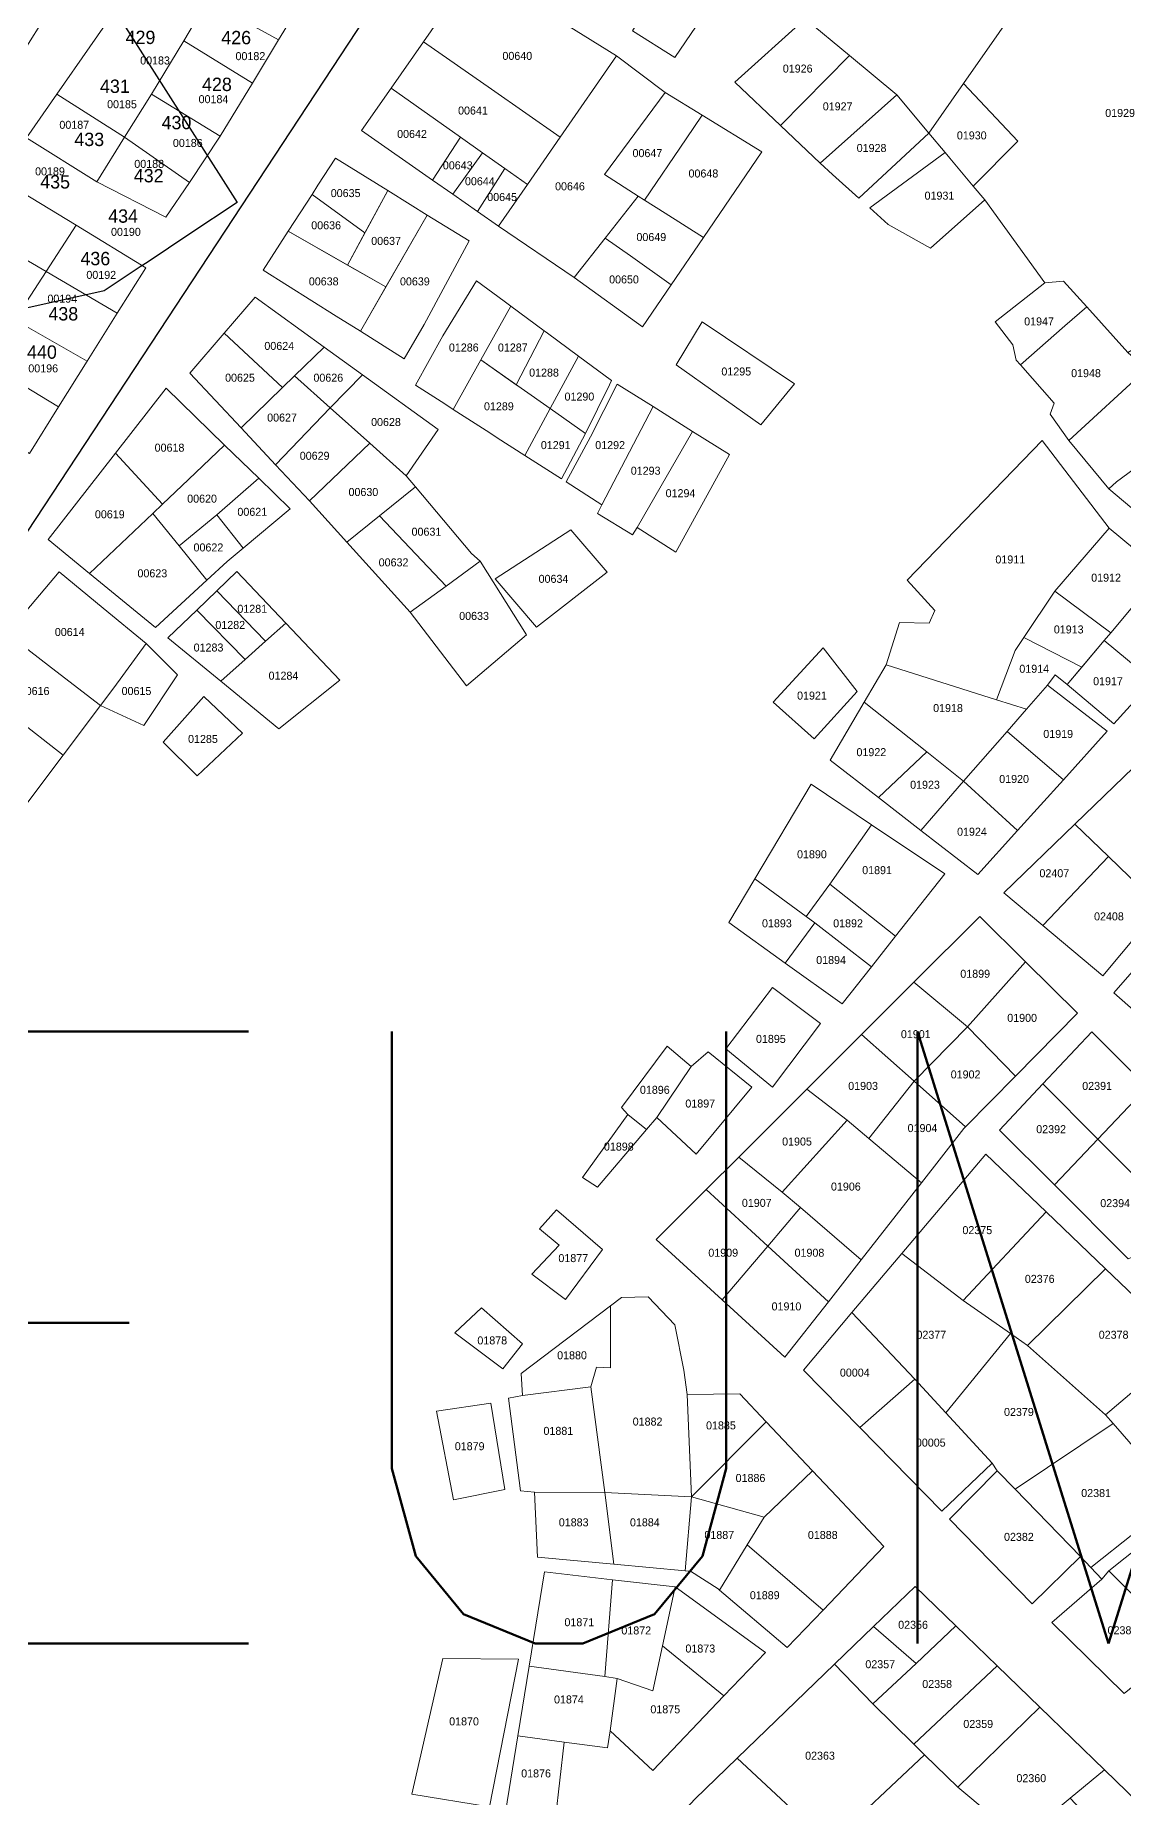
# Model space of a CAD drawing. Header units: metres. Extents: x 245225 to 248406, y 1633796 to 1637634.
# Drawn here: x 246124.6 to 246328.6, y 1635321.5 to 1635651.8 of the extents above; entities that cross this region are included whole.
import ezdxf
from ezdxf.enums import TextEntityAlignment as Align

# ---------------------------------------------------------------- set-up
doc = ezdxf.new("R2010")
doc.units = ezdxf.units.M
doc.header["$MEASUREMENT"] = 0
for name, color, linetype in [('historique_numero_parcelle', 7, 'Continuous'), ('limites_sections', 7, 'Continuous'), ('numero_lot', 7, 'Continuous')]:
    doc.layers.add(name, color=color, linetype=linetype)
doc.layers.add('LIMITES_PARCELLES', color=7, linetype='Continuous', lineweight=0, true_color=0xffffff)
doc.layers.add('Nom_Commune', color=7, linetype='Continuous', lineweight=0)
doc.styles.add('Style-FANCY', font='FANCY.shx')
doc.styles.add('Style-STANDARD', font='STANDARD.shx')
doc.styles.add('Style-WORKING', font='WORKING.shx')

msp = doc.modelspace()

# ---------------------------------------------------------------- linework, layer by layer
at = {"layer": 'limites_parcelles', "flags": 128}
msp.add_lwpolyline([(246329.362, 1635592.399), (246321.631, 1635600.945), (246317.297, 1635605.734), (246313.805, 1635605.417), (246302.534, 1635620.974), (246300.371, 1635623.558), (246308.747, 1635631.97), (246298.519, 1635642.779), (246318.585, 1635671.556), (246335.135, 1635682.906)], dxfattribs=at)
for points in [[(246306.026, 1635676.06), (246318.585, 1635671.556), (246298.519, 1635642.779), (246292.049, 1635633.501), (246286.037, 1635640.684), (246277.168, 1635648.057), (246268.879, 1635654.947), (246263.234, 1635660.866), (246271.383, 1635671.767), (246274.77, 1635681.927), (246306.026, 1635676.06)], [(246170.148, 1635650.963), (246156.871, 1635658.298), (246157.796, 1635659.839), (246157.637, 1635668.094), (246172.602, 1635671.675), (246175.502, 1635659.819), (246170.148, 1635650.963)], [(246156.871, 1635658.298), (246152.381, 1635650.815), (246146.366, 1635640.789), (246141.317, 1635632.726), (246128.617, 1635640.769), (246147.184, 1635667.506), (246157.637, 1635668.094), (246157.796, 1635659.839), (246156.871, 1635658.298)], [(246233.477, 1635647.962), (246222.946, 1635632.733), (246210.064, 1635641.728), (246197.308, 1635650.633), (246206.966, 1635664.472), (246219.67, 1635656.56), (246233.477, 1635647.962)], [(246222.946, 1635632.733), (246216.809, 1635623.859), (246212.553, 1635626.871), (246208.373, 1635629.829), (246204.248, 1635632.749), (246191.247, 1635641.95), (246197.308, 1635650.633), (246210.064, 1635641.728), (246222.946, 1635632.733)], [(246242.618, 1635641.14), (246231.24, 1635625.754), (246237.59, 1635621.653), (246231.394, 1635613.823), (246225.552, 1635606.44), (246211.411, 1635616.053), (246216.809, 1635623.859), (246222.946, 1635632.733), (246233.477, 1635647.962), (246242.618, 1635641.14)], [(246249.549, 1635636.875), (246246.541, 1635632.416), (246238.777, 1635620.907), (246237.59, 1635621.653), (246231.24, 1635625.754), (246242.618, 1635641.14), (246249.549, 1635636.875)], [(246292.049, 1635633.501), (246278.895, 1635621.324), (246273.959, 1635625.737), (246271.679, 1635627.897), (246286.037, 1635640.684), (246292.049, 1635633.501)], [(246300.371, 1635623.558), (246295.996, 1635628.785), (246295.092, 1635629.865), (246292.049, 1635633.501), (246298.519, 1635642.779), (246308.747, 1635631.97), (246300.371, 1635623.558)], [(246249.822, 1635613.963), (246242.598, 1635618.505), (246238.777, 1635620.907), (246246.541, 1635632.416), (246249.549, 1635636.875), (246260.742, 1635629.988), (246249.822, 1635613.963)], [(246186.361, 1635614.829), (246176.439, 1635622.024), (246177.55, 1635623.74), (246180.819, 1635628.793), (246190.63, 1635622.713), (246186.361, 1635614.829)], [(246300.371, 1635623.558), (246302.534, 1635620.974), (246292.374, 1635611.925), (246284.436, 1635616.37), (246281.653, 1635618.859), (246280.956, 1635619.482), (246295.092, 1635629.865), (246295.996, 1635628.785), (246300.371, 1635623.558)], [(246183.076, 1635608.763), (246190.63, 1635622.713), (246194.808, 1635620.124), (246197.997, 1635618.148), (246190.257, 1635604.662), (246183.076, 1635608.763)], [(246238.777, 1635620.907), (246242.598, 1635618.505), (246249.822, 1635613.963), (246243.766, 1635605.077), (246236.094, 1635610.5), (246231.394, 1635613.823), (246237.59, 1635621.653), (246238.777, 1635620.907)], [(246185.492, 1635596.36), (246197.997, 1635618.148), (246205.855, 1635613.278), (246197.425, 1635597.625), (246193.723, 1635591.192), (246185.492, 1635596.36)], [(246190.257, 1635604.662), (246185.492, 1635596.36), (246180.976, 1635599.196), (246167.246, 1635607.817), (246171.965, 1635615.109), (246190.257, 1635604.662)], [(246243.766, 1635605.077), (246238.384, 1635597.179), (246225.552, 1635606.44), (246231.394, 1635613.823), (246236.094, 1635610.5), (246243.766, 1635605.077)], [(246208.086, 1635590.991), (246202.89, 1635581.713), (246201.296, 1635582.735), (246195.802, 1635586.256), (246200.977, 1635595.509), (246207.248, 1635605.837), (246212.428, 1635602.008), (246213.72, 1635601.053), (246208.086, 1635590.991)], [(246321.631, 1635600.945), (246317.541, 1635597.368), (246309.199, 1635590.073), (246308.407, 1635590.97), (246307.772, 1635593.828), (246304.439, 1635598.114), (246313.805, 1635605.417), (246317.297, 1635605.734), (246321.631, 1635600.945)], [(246178.683, 1635593.409), (246173.158, 1635588.015), (246170.889, 1635585.8), (246159.992, 1635596.02), (246165.769, 1635602.736), (246178.683, 1635593.409)], [(246329.362, 1635592.399), (246331.711, 1635590.264), (246332.855, 1635589.224), (246318.25, 1635575.889), (246314.757, 1635580.81), (246315.551, 1635582.874), (246309.199, 1635590.073), (246317.541, 1635597.368), (246321.631, 1635600.945), (246329.362, 1635592.399)], [(246327.206, 1635568.123), (246325.751, 1635566.801), (246318.25, 1635575.889), (246332.855, 1635589.224), (246331.711, 1635590.264), (246329.362, 1635592.399), (246338.252, 1635597.638), (246346.984, 1635589.383), (246340.951, 1635583.192), (246342.608, 1635581.586), (246340.832, 1635579.633), (246331.704, 1635571.431), (246327.206, 1635568.123)], [(246226.354, 1635591.715), (246221.055, 1635581.868), (246215.625, 1635585.688), (246214.713, 1635586.329), (246219.922, 1635596.469), (246220.583, 1635595.981), (246226.354, 1635591.715)], [(246221.055, 1635581.868), (246216.334, 1635573.096), (246211.158, 1635576.414), (246209.769, 1635577.304), (246202.89, 1635581.713), (246208.086, 1635590.991), (246215.625, 1635585.688), (246221.055, 1635581.868)], [(246221.055, 1635581.868), (246226.354, 1635591.715), (246232.563, 1635587.125), (246232.161, 1635586.305), (246227.693, 1635577.199), (246221.055, 1635581.868)], [(246179.863, 1635582.006), (246169.58, 1635571.355), (246163.149, 1635578.243), (246170.889, 1635585.8), (246173.158, 1635588.015), (246179.863, 1635582.006)], [(246194.106, 1635569.239), (246187.238, 1635575.395), (246179.863, 1635582.006), (246185.864, 1635588.222), (246200.059, 1635577.971), (246194.106, 1635569.239)], [(246160.052, 1635575.017), (246153.302, 1635568.598), (246148.423, 1635563.957), (246139.604, 1635573.519), (246149.1, 1635585.67), (246160.052, 1635575.017)], [(246240.351, 1635582.228), (246230.756, 1635563.852), (246224.083, 1635568.13), (246228.634, 1635576.547), (246233.627, 1635586.456), (246240.351, 1635582.228)], [(246230.756, 1635563.852), (246240.351, 1635582.228), (246247.757, 1635577.572), (246241.869, 1635567.371), (246237.386, 1635559.603), (246236.512, 1635558.211), (246229.924, 1635562.179), (246230.756, 1635563.852)], [(246352.117, 1635573.32), (246343.993, 1635564.973), (246341.887, 1635562.809), (246336.783, 1635557.565), (246325.751, 1635566.801), (246327.206, 1635568.123), (246331.704, 1635571.431), (246340.832, 1635579.633), (246342.608, 1635581.586), (246352.117, 1635573.32)], [(246237.386, 1635559.603), (246241.869, 1635567.371), (246247.757, 1635577.572), (246254.656, 1635573.234), (246244.602, 1635554.978), (246237.386, 1635559.603)], [(246158.61, 1635561.933), (246151.505, 1635556.152), (246146.591, 1635562.215), (246148.423, 1635563.957), (246153.302, 1635568.598), (246160.052, 1635575.017), (246166.439, 1635568.804), (246158.61, 1635561.933)], [(246194.106, 1635569.239), (246195.805, 1635567.221), (246189.098, 1635561.793), (246182.94, 1635556.809), (246175.929, 1635564.556), (246187.238, 1635575.395), (246194.106, 1635569.239)], [(246325.829, 1635559.476), (246315.648, 1635547.667), (246309.842, 1635538.957), (246308.24, 1635536.554), (246304.697, 1635527.3), (246284.025, 1635533.811), (246286.538, 1635541.749), (246292.095, 1635541.617), (246293.153, 1635543.998), (246287.994, 1635549.687), (246313.261, 1635575.88), (246325.829, 1635559.476)], [(246148.423, 1635563.957), (246146.591, 1635562.215), (246134.742, 1635550.946), (246126.955, 1635557.333), (246139.604, 1635573.519), (246148.423, 1635563.957)], [(246201.547, 1635548.613), (246189.098, 1635561.793), (246195.805, 1635567.221), (246206.33, 1635554.714), (246207.917, 1635553.285), (246201.547, 1635548.613)], [(246151.505, 1635556.152), (246156.727, 1635549.71), (246147.07, 1635540.835), (246134.742, 1635550.946), (246146.591, 1635562.215), (246151.505, 1635556.152)], [(246151.505, 1635556.152), (246158.61, 1635561.933), (246163.54, 1635555.71), (246160.53, 1635553.205), (246156.727, 1635549.71), (246151.505, 1635556.152)], [(246335.709, 1635551.277), (246331.501, 1635546.267), (246326.124, 1635539.866), (246315.648, 1635547.667), (246325.829, 1635559.476), (246335.709, 1635551.277)], [(246139.258, 1635529.552), (246136.775, 1635526.237), (246127.617, 1635533.284), (246119.301, 1635539.684), (246129.018, 1635551.3), (246137.306, 1635544.461), (246145.37, 1635537.807), (246139.258, 1635529.552)], [(246194.82, 1635543.68), (246201.547, 1635548.613), (246207.917, 1635553.285), (246216.632, 1635539.444), (246205.361, 1635529.919), (246194.82, 1635543.68)], [(246320.7, 1635533.409), (246309.842, 1635538.957), (246315.648, 1635547.667), (246326.124, 1635539.866), (246324.893, 1635538.401), (246320.7, 1635533.409)], [(246340.544, 1635538.092), (246334.026, 1635530.87), (246324.893, 1635538.401), (246326.124, 1635539.866), (246331.501, 1635546.267), (246340.544, 1635538.092)], [(246159.314, 1635530.793), (246163.894, 1635534.862), (246167.738, 1635538.276), (246171.521, 1635541.637), (246181.644, 1635530.98), (246170.214, 1635521.852), (246159.314, 1635530.793)], [(246136.775, 1635526.237), (246129.793, 1635516.918), (246120.838, 1635523.934), (246111.951, 1635530.897), (246119.301, 1635539.684), (246127.617, 1635533.284), (246136.775, 1635526.237)], [(246136.775, 1635526.237), (246139.258, 1635529.552), (246145.37, 1635537.807), (246151.241, 1635531.979), (246144.891, 1635522.454), (246136.775, 1635526.237)], [(246320.7, 1635533.409), (246317.942, 1635530.125), (246315.741, 1635531.967), (246314.259, 1635530.009), (246310.342, 1635525.522), (246304.697, 1635527.3), (246308.24, 1635536.554), (246309.842, 1635538.957), (246320.7, 1635533.409)], [(246304.697, 1635527.3), (246310.342, 1635525.522), (246306.717, 1635521.369), (246298.556, 1635512.02), (246291.658, 1635517.513), (246279.945, 1635526.84), (246284.025, 1635533.811), (246304.697, 1635527.3)], [(246120.838, 1635523.934), (246129.793, 1635516.918), (246120.763, 1635504.866), (246106, 1635516.693), (246111.951, 1635530.897), (246120.838, 1635523.934)], [(246317.253, 1635512.284), (246306.717, 1635521.369), (246310.342, 1635525.522), (246314.259, 1635530.009), (246325.46, 1635521.378), (246317.253, 1635512.284)], [(246343.702, 1635498.397), (246335.439, 1635488.481), (246325.719, 1635497.895), (246319.424, 1635503.99), (246330.367, 1635514.589), (246330.567, 1635514.778), (246343.702, 1635498.397)], [(246281.291, 1635503.869), (246273.455, 1635492.751), (246269.028, 1635486.684), (246259.424, 1635493.734), (246270.002, 1635511.454), (246281.291, 1635503.869)], [(246269.028, 1635486.684), (246270.668, 1635485.48), (246265.129, 1635477.95), (246254.524, 1635485.525), (246259.424, 1635493.734), (246269.028, 1635486.684)], [(246285.818, 1635482.994), (246281.281, 1635477.238), (246270.668, 1635485.48), (246269.028, 1635486.684), (246273.455, 1635492.751), (246285.818, 1635482.994)], [(246247.512, 1635458.537), (246241.03, 1635449.012), (246239.127, 1635446.769), (246235.606, 1635449.542), (246234.415, 1635450.864), (246243.014, 1635462.374), (246247.512, 1635458.537)], [(246289.28, 1635455.801), (246280.775, 1635445.085), (246276.739, 1635448.498), (246269.146, 1635454.296), (246279.409, 1635464.55), (246289.28, 1635455.801)], [(246241.03, 1635449.012), (246247.512, 1635458.537), (246250.687, 1635461.315), (246258.889, 1635454.701), (246248.438, 1635442.133), (246241.03, 1635449.012)], [(246298.88, 1635447.229), (246298.617, 1635446.962), (246290.633, 1635436.75), (246280.775, 1635445.085), (246289.28, 1635455.801), (246298.88, 1635447.229)], [(246347.704, 1635439.946), (246338.157, 1635430.435), (246323.708, 1635444.955), (246332.952, 1635454.695), (246347.194, 1635440.453), (246347.704, 1635439.946)], [(246280.775, 1635445.085), (246290.633, 1635436.75), (246279.37, 1635422.341), (246268.007, 1635432.147), (246264.521, 1635434.975), (246276.739, 1635448.498), (246280.775, 1635445.085)], [(246338.157, 1635430.435), (246330.843, 1635423.149), (246329.414, 1635422.514), (246315.559, 1635436.369), (246323.708, 1635444.955), (246338.157, 1635430.435)], [(246264.521, 1635434.975), (246268.007, 1635432.147), (246261.848, 1635424.878), (246250.309, 1635435.476), (246256.4, 1635441.561), (246264.521, 1635434.975)], [(246230.844, 1635424.274), (246223.964, 1635414.881), (246217.614, 1635419.644), (246222.774, 1635425.068), (246219.07, 1635428.11), (246222.245, 1635431.682), (246230.844, 1635424.274)], [(246325.165, 1635420.621), (246310.552, 1635406.271), (246307.354, 1635408.501), (246298.487, 1635414.684), (246314.033, 1635431.283), (246325.165, 1635420.621)], [(246298.487, 1635414.684), (246307.354, 1635408.501), (246295.194, 1635393.659), (246289.439, 1635399.921), (246277.631, 1635412.423), (246286.998, 1635423.533), (246298.487, 1635414.684)], [(246244.433, 1635410.12), (246246.126, 1635401.654), (246246.761, 1635397.103), (246247.529, 1635377.92), (246231.316, 1635378.701), (246228.67, 1635398.492), (246229.722, 1635402.183), (246232.358, 1635402.098), (246232.366, 1635413.719), (246234.415, 1635415.278), (246239.443, 1635415.41), (246244.433, 1635410.12)], [(246232.358, 1635402.098), (246229.722, 1635402.183), (246228.67, 1635398.492), (246215.895, 1635396.889), (246215.63, 1635400.99), (246232.366, 1635413.719), (246232.358, 1635402.098)], [(246310.552, 1635406.271), (246325.157, 1635393.253), (246326.561, 1635391.643), (246308.202, 1635379.325), (246304.837, 1635382.776), (246303.885, 1635384.204), (246295.194, 1635393.659), (246307.354, 1635408.501), (246310.552, 1635406.271)], [(246356.666, 1635388.648), (246340.444, 1635375.719), (246326.561, 1635391.643), (246325.157, 1635393.253), (246340.315, 1635406.11), (246356.666, 1635388.648)], [(246295.194, 1635393.659), (246303.885, 1635384.204), (246294.46, 1635375.189), (246279.109, 1635390.882), (246289.439, 1635399.921), (246295.194, 1635393.659)], [(246231.316, 1635378.701), (246218.144, 1635378.765), (246215.498, 1635379.03), (246213.249, 1635396.36), (246215.895, 1635396.889), (246228.67, 1635398.492), (246231.316, 1635378.701)], [(246338.761, 1635377.649), (246322.391, 1635364.667), (246320.471, 1635366.74), (246308.202, 1635379.325), (246326.561, 1635391.643), (246338.761, 1635377.649)], [(246283.628, 1635368.579), (246272.227, 1635356.678), (246266.011, 1635362.023), (246258.007, 1635368.906), (246261.181, 1635374.11), (246270.234, 1635382.775), (246274.791, 1635377.946), (246283.628, 1635368.579)], [(246308.202, 1635379.325), (246320.471, 1635366.74), (246311.423, 1635357.85), (246295.908, 1635373.709), (246304.837, 1635382.776), (246308.202, 1635379.325)], [(246261.181, 1635374.11), (246258.007, 1635368.906), (246252.82, 1635360.404), (246252.539, 1635360.641), (246247.38, 1635363.949), (246246.383, 1635364.041), (246247.529, 1635377.92), (246261.181, 1635374.11)], [(246322.391, 1635364.667), (246338.761, 1635377.649), (246340.444, 1635375.719), (246325.792, 1635364.043), (246324.44, 1635362.454), (246322.391, 1635364.667)], [(246354.05, 1635362.773), (246347.859, 1635357.534), (246339.762, 1635350.073), (246325.792, 1635364.043), (246340.444, 1635375.719), (246354.05, 1635362.773)], [(246266.011, 1635362.023), (246272.227, 1635356.678), (246265.504, 1635349.661), (246252.82, 1635360.404), (246258.007, 1635368.906), (246266.011, 1635362.023)], [(246339.762, 1635350.073), (246328.626, 1635341.015), (246315.074, 1635354.357), (246324.44, 1635362.454), (246325.792, 1635364.043), (246339.762, 1635350.073)], [(246244.47, 1635361.038), (246242.101, 1635349.947), (246240.305, 1635341.54), (246233.638, 1635343.869), (246231.328, 1635344.189), (246232.765, 1635362.367), (246244.47, 1635361.038)], [(246304.829, 1635346.206), (246289.231, 1635331.531), (246281.567, 1635339.066), (246289.634, 1635346.669), (246297.086, 1635353.692), (246304.829, 1635346.206)], [(246253.634, 1635340.573), (246240.315, 1635326.581), (246232.281, 1635334.053), (246233.638, 1635343.869), (246240.305, 1635341.54), (246242.101, 1635349.947), (246253.634, 1635340.573)], [(246231.328, 1635344.189), (246233.638, 1635343.869), (246232.281, 1635334.053), (246231.839, 1635330.851), (246223.707, 1635331.933), (246215.034, 1635333.087), (246217.144, 1635346.157), (246231.328, 1635344.189)], [(246281.567, 1635339.066), (246289.231, 1635331.531), (246291.238, 1635329.557), (246273.412, 1635312.805), (246256.136, 1635328.913), (246274.385, 1635346.519), (246281.567, 1635339.066)], [(246312.822, 1635338.477), (246297.442, 1635323.456), (246291.238, 1635329.557), (246289.231, 1635331.531), (246304.829, 1635346.206), (246312.822, 1635338.477)], [(246324.946, 1635326.754), (246318.538, 1635321.423), (246312.263, 1635316.201), (246309.216, 1635313.666), (246297.442, 1635323.456), (246312.822, 1635338.477), (246324.946, 1635326.754)], [(246297.442, 1635323.456), (246309.216, 1635313.666), (246297.196, 1635302.279), (246294.815, 1635299.58), (246306.908, 1635286.834), (246302.559, 1635282.88), (246287.109, 1635296.884), (246278.792, 1635287.284), (246271.247, 1635278.574), (246261.895, 1635286.721), (246254.096, 1635293.516), (246261.856, 1635301.363), (246271.513, 1635311.02), (246273.412, 1635312.805), (246291.238, 1635329.557), (246297.442, 1635323.456)], [(246273.412, 1635312.805), (246271.513, 1635311.02), (246261.856, 1635301.363), (246245.098, 1635317.902), (246248.187, 1635321.245), (246256.136, 1635328.913), (246273.412, 1635312.805)]]:
    msp.add_lwpolyline(points, close=True, dxfattribs=at)
at = {"layer": 'limites_parcelles'}
for points in [[(246236.521, 1635652.693), (246247.447, 1635670.424), (246256.448, 1635665.363), (246244.431, 1635647.644)], [(246129.103, 1635659.61), (246122.982, 1635649.792), (246109.753, 1635657.623), (246115.785, 1635667.466)], [(246170.148, 1635650.963), (246165.253, 1635642.868), (246152.381, 1635650.815), (246156.871, 1635658.298)], [(246277.168, 1635648.057), (246264.236, 1635634.952), (246255.702, 1635643.04), (246268.879, 1635654.947)], [(246165.253, 1635642.868), (246159.24, 1635632.922), (246146.366, 1635640.789), (246152.381, 1635650.815)], [(246264.236, 1635634.952), (246277.168, 1635648.057), (246286.037, 1635640.684), (246271.679, 1635627.897)], [(246141.317, 1635632.726), (246136.132, 1635624.365), (246122.902, 1635632.62), (246128.617, 1635640.769)], [(246159.24, 1635632.922), (246153.488, 1635624.259), (246141.317, 1635632.726), (246146.366, 1635640.789)], [(246204.248, 1635632.749), (246199.028, 1635624.69), (246185.693, 1635633.992), (246191.247, 1635641.95)], [(246153.488, 1635624.259), (246149.036, 1635617.764), (246136.132, 1635624.365), (246141.317, 1635632.726)], [(246208.373, 1635629.829), (246202.832, 1635622.037), (246199.028, 1635624.69), (246204.248, 1635632.749)], [(246212.553, 1635626.871), (246207.44, 1635618.822), (246202.832, 1635622.037), (246208.373, 1635629.829)], [(246207.44, 1635618.822), (246212.553, 1635626.871), (246216.809, 1635623.859), (246211.411, 1635616.053)], [(246132.237, 1635616.24), (246126.618, 1635607.547), (246111.822, 1635616.206), (246118.873, 1635624.378)], [(246186.361, 1635614.829), (246183.076, 1635608.763), (246171.965, 1635615.109), (246176.439, 1635622.024)], [(246126.618, 1635607.547), (246120.762, 1635598.488), (246105.949, 1635606.964), (246111.822, 1635616.206)], [(246139.939, 1635599.75), (246126.618, 1635607.547), (246132.237, 1635616.24), (246145.273, 1635608.278)], [(246139.939, 1635599.75), (246134.304, 1635590.739), (246120.762, 1635598.488), (246126.618, 1635607.547)], [(246219.922, 1635596.469), (246214.713, 1635586.329), (246208.086, 1635590.991), (246213.72, 1635601.053)], [(246134.304, 1635590.739), (246128.941, 1635582.164), (246115.478, 1635590.314), (246120.762, 1635598.488)], [(246249.559, 1635598.142), (246266.89, 1635586.5), (246260.54, 1635578.827), (246244.665, 1635590.072)], [(246170.889, 1635585.8), (246163.149, 1635578.243), (246153.545, 1635588.527), (246159.992, 1635596.02)], [(246185.864, 1635588.222), (246179.863, 1635582.006), (246173.158, 1635588.015), (246178.683, 1635593.409)], [(246128.941, 1635582.164), (246123.492, 1635573.452), (246109.818, 1635581.558), (246115.478, 1635590.314)], [(246187.238, 1635575.395), (246175.929, 1635564.556), (246169.58, 1635571.355), (246179.863, 1635582.006)], [(246216.334, 1635573.096), (246221.055, 1635581.868), (246227.693, 1635577.199), (246223.207, 1635568.691)], [(246163.54, 1635555.71), (246158.61, 1635561.933), (246166.439, 1635568.804), (246172.357, 1635563.048)], [(246201.547, 1635548.613), (246194.82, 1635543.68), (246182.94, 1635556.809), (246189.098, 1635561.793)], [(246231.73, 1635551.221), (246218.474, 1635540.902), (246210.735, 1635549.979), (246224.961, 1635559.118)], [(246167.738, 1635538.276), (246158.573, 1635547.699), (246162.325, 1635551.317), (246171.521, 1635541.637)], [(246167.738, 1635538.276), (246163.894, 1635534.862), (246154.851, 1635544.11), (246158.573, 1635547.699)], [(246163.894, 1635534.862), (246159.314, 1635530.793), (246149.439, 1635538.892), (246154.851, 1635544.11)], [(246334.026, 1635530.87), (246326.722, 1635522.777), (246317.942, 1635530.125), (246324.893, 1635538.401)], [(246262.845, 1635526.853), (246272.237, 1635537.039), (246278.587, 1635528.837), (246270.518, 1635519.974)], [(246163.388, 1635521.059), (246154.895, 1635513.042), (246148.545, 1635519.312), (246156.165, 1635527.885)], [(246291.658, 1635517.513), (246282.588, 1635508.965), (246273.574, 1635515.952), (246279.945, 1635526.84)], [(246317.253, 1635512.284), (246308.671, 1635502.774), (246298.556, 1635512.02), (246306.717, 1635521.369)], [(246298.556, 1635512.02), (246290.521, 1635502.816), (246282.588, 1635508.965), (246291.658, 1635517.513)], [(246308.671, 1635502.774), (246301.223, 1635494.521), (246290.521, 1635502.816), (246298.556, 1635512.02)], [(246285.818, 1635482.994), (246273.455, 1635492.751), (246281.291, 1635503.869), (246295.005, 1635494.653)], [(246325.719, 1635497.895), (246313.401, 1635484.955), (246306.089, 1635491.075), (246319.424, 1635503.99)], [(246335.439, 1635488.481), (246324.652, 1635475.537), (246313.401, 1635484.955), (246325.719, 1635497.895)], [(246281.281, 1635477.238), (246275.823, 1635470.311), (246265.129, 1635477.95), (246270.668, 1635485.48)], [(246310.172, 1635478.18), (246299.281, 1635465.961), (246289.248, 1635474.379), (246301.577, 1635486.697)], [(246308.255, 1635456.744), (246299.281, 1635465.961), (246310.172, 1635478.18), (246319.889, 1635468.552)], [(246340.552, 1635470.649), (246334.576, 1635465.443), (246326.716, 1635472.362), (246332.351, 1635478.788)], [(246271.722, 1635466.607), (246262.726, 1635454.701), (246253.995, 1635461.845), (246262.726, 1635473.354)], [(246299.281, 1635465.961), (246289.28, 1635455.801), (246279.409, 1635464.55), (246289.248, 1635474.379)], [(246308.255, 1635456.744), (246298.88, 1635447.229), (246289.28, 1635455.801), (246299.281, 1635465.961)], [(246332.952, 1635454.695), (246323.708, 1635444.955), (246313.415, 1635455.297), (246322.588, 1635465.059)], [(246323.708, 1635444.955), (246315.559, 1635436.369), (246305.284, 1635446.644), (246313.415, 1635455.297)], [(246276.739, 1635448.498), (246264.521, 1635434.975), (246256.4, 1635441.561), (246269.146, 1635454.296)], [(246239.127, 1635446.769), (246229.918, 1635435.915), (246227.139, 1635437.768), (246235.606, 1635449.542)], [(246314.033, 1635431.283), (246298.487, 1635414.684), (246286.998, 1635423.533), (246302.691, 1635442.146)], [(246261.848, 1635424.878), (246253.308, 1635414.8), (246240.937, 1635426.113), (246250.309, 1635435.476)], [(246279.37, 1635422.341), (246273.201, 1635414.451), (246261.848, 1635424.878), (246268.007, 1635432.147)], [(246273.201, 1635414.451), (246265.067, 1635404.046), (246253.308, 1635414.8), (246261.848, 1635424.878)], [(246340.315, 1635406.11), (246325.157, 1635393.253), (246310.552, 1635406.271), (246325.165, 1635420.621)], [(246215.895, 1635406.547), (246212.19, 1635401.916), (246203.195, 1635408.663), (246208.222, 1635413.294)], [(246289.439, 1635399.921), (246279.109, 1635390.882), (246268.56, 1635401.665), (246277.631, 1635412.423)], [(246261.572, 1635391.955), (246247.529, 1635377.92), (246246.761, 1635397.103), (246256.638, 1635397.185)], [(246212.587, 1635379.295), (246202.93, 1635377.31), (246199.755, 1635393.979), (246209.941, 1635395.434)], [(246247.529, 1635377.92), (246261.572, 1635391.955), (246270.234, 1635382.775), (246261.181, 1635374.11)], [(246231.316, 1635378.701), (246232.994, 1635365.274), (246218.673, 1635366.594), (246218.144, 1635378.765)], [(246247.529, 1635377.92), (246246.383, 1635364.041), (246232.994, 1635365.274), (246231.316, 1635378.701)], [(246232.765, 1635362.367), (246231.328, 1635344.189), (246217.144, 1635346.157), (246219.996, 1635363.816)], [(246253.634, 1635340.573), (246242.101, 1635349.947), (246244.47, 1635361.038), (246261.403, 1635348.735)], [(246289.634, 1635346.669), (246281.687, 1635353.563), (246289.462, 1635361.065), (246297.086, 1635353.692)], [(246289.634, 1635346.669), (246281.567, 1635339.066), (246274.385, 1635346.519), (246281.687, 1635353.563)], [(246215.105, 1635347.454), (246209.677, 1635319.763), (246195.125, 1635322.144), (246200.935, 1635347.602)], [(246222.085, 1635317.661), (246212.723, 1635318.777), (246215.034, 1635333.087), (246223.707, 1635331.933)], [(246330.694, 1635308.457), (246318.538, 1635321.423), (246324.946, 1635326.754), (246337.484, 1635314.63)]]:
    msp.add_3dface(points, dxfattribs=at)
at = {"layer": 'limites_sections', "flags": 128}
for points in [[(245715.487, 1635996.523), (245917.985, 1635864.385), (246128.206, 1635727.098), (246186.553, 1635682.48), (246186.553, 1635682.48), (246192.559, 1635664.461), (246182.5837, 1635671.2887), (246145.2107, 1635680.1521), (246130.5263, 1635682.7715), (246116.5484, 1635692.4804), (246162.4213, 1635620.4868), (246153.3619, 1635614.4665), (246145.6977, 1635609.3733), (246144.2542, 1635608.4141), (246137.491, 1635603.9197), (246124.8713, 1635601.1517), (246080.7562, 1635591.4755), (246056.2489, 1635586.1001), (245757.2987, 1635487.3796), (245709.8511, 1635473.3519)], [(246475.166, 1634954), (246278.712, 1634922.249), (246090.858, 1634842.213), (246079.613, 1634838.244), (246000.899, 1634791.942), (245962.083, 1634769.837), (246011.802, 1634851.075), (246003.757, 1634903.681), (245876.166, 1635183.709), (245912.36, 1635240.445), (245993.803, 1635359.213), (246015.039, 1635394.607), (246192.559, 1635664.461), (246208.147, 1635671.811), (246232.762, 1635710.906), (246254.482, 1635744.209), (246290.68, 1635810.814), (246301.781, 1635826.742), (246319.639, 1635860.527), (246346.185, 1635924.719)]]:
    msp.add_lwpolyline(points, dxfattribs=at)

# ---------------------------------------------------------------- texts
at = {"layer": 'historique_numero_parcelle', "style": 'Style-FANCY'}
for s, p in [('00183', (246147.010632, 1635647.113589)), ('00182', (246164.881556, 1635647.926326)), ('00640', (246214.910197, 1635647.972127)), ('01926', (246267.455037, 1635645.595797)), ('00184', (246157.964774, 1635639.860439)), ('00185', (246140.815681, 1635638.913871)), ('00641', (246206.594424, 1635637.729955)), ('01927', (246274.945129, 1635638.511666)), ('01929', (246327.888791, 1635637.279644)), ('00187', (246131.872753, 1635635.057511)), ('00642', (246195.171658, 1635633.340453)), ('01930', (246300.083108, 1635633.070233)), ('00186', (246153.149959, 1635631.657371)), ('00647', (246239.291042, 1635629.747388)), ('01928', (246281.306577, 1635630.708856)), ('00189', (246127.319586, 1635626.329001)), ('00188', (246145.914875, 1635627.732067)), ('00643', (246203.739198, 1635627.459789)), ('00644', (246207.886828, 1635624.473733)), ('00646', (246224.774338, 1635623.528926)), ('00648', (246249.786932, 1635625.932701)), ('00635', (246182.732266, 1635622.258102)), ('00645', (246212.064297, 1635621.517537)), ('01931', (246294.029472, 1635621.776692)), ('00636', (246179.07698, 1635616.222537)), ('00190', (246141.549451, 1635614.994113)), ('00637', (246190.316982, 1635613.296202)), ('00649', (246240.022099, 1635614.018337)), ('00192', (246136.931801, 1635606.922754)), ('00638', (246178.62007, 1635605.706021)), ('00639', (246195.708528, 1635605.706021)), ('00650', (246234.9047, 1635606.075428)), ('00194', (246129.629363, 1635602.470768)), ('01947', (246312.696987, 1635598.207841)), ('00624', (246170.292058, 1635593.612844)), ('01286', (246204.875495, 1635593.316056)), ('01287', (246214.065926, 1635593.316056)), ('00196', (246126.052318, 1635589.402829)), ('00625', (246162.929269, 1635587.655662)), ('00626', (246179.482489, 1635587.655662)), ('01288', (246219.914382, 1635588.613018)), ('01295', (246255.945982, 1635588.821109)), ('01948', (246321.495279, 1635588.505663)), ('01290', (246226.546114, 1635584.119003)), ('00627', (246170.814241, 1635580.183057)), ('01289', (246211.455008, 1635582.290044)), ('00628', (246190.291689, 1635579.346961)), ('00618', (246149.725368, 1635574.541044)), ('01291', (246222.107553, 1635575.026463)), ('01292', (246232.306917, 1635575.026463)), ('00629', (246176.923789, 1635573.023987)), ('01293', (246238.961028, 1635570.220312)), ('00620', (246155.825125, 1635564.984731)), ('00630', (246186.062002, 1635566.23071)), ('01294', (246245.495783, 1635566.009973)), ('00619', (246138.531057, 1635562.058397)), ('00621', (246165.237484, 1635562.515636)), ('00631', (246197.876405, 1635558.787499)), ('00622', (246157.013092, 1635555.839935)), ('01911', (246307.300658, 1635553.585521)), ('00623', (246146.504148, 1635550.993193)), ('00632', (246191.714639, 1635553.039341)), ('00634', (246221.687977, 1635549.956238)), ('01912', (246325.256357, 1635550.171791)), ('01281', (246165.231753, 1635544.346512)), ('01282', (246161.106503, 1635541.315666)), ('00633', (246206.805745, 1635543.006193)), ('01913', (246318.253634, 1635540.469613)), ('00614', (246131.014877, 1635539.996575)), ('01283', (246157.033471, 1635537.082931)), ('01284', (246171.080209, 1635531.805077)), ('01914', (246311.789583, 1635533.103144)), ('01917', (246325.615471, 1635530.767434)), ('00616', (246124.435364, 1635528.931371)), ('00615', (246143.534228, 1635528.931371)), ('01921', (246270.13236, 1635528.072384)), ('01918', (246295.629453, 1635525.736675)), ('01919', (246316.278508, 1635520.885586)), ('01285', (246155.989104, 1635519.94297)), ('01922', (246281.264894, 1635517.471856)), ('01923', (246291.320086, 1635511.363077)), ('01920', (246308.018886, 1635512.441097)), ('01924', (246300.118378, 1635502.559248)), ('01890', (246270.125957, 1635498.330592)), ('01891', (246282.335832, 1635495.353204)), ('02407', (246315.557483, 1635494.775864)), ('01893', (246263.559301, 1635485.394354)), ('01892', (246276.897821, 1635485.394354)), ('02408', (246325.792231, 1635486.690715)), ('01894', (246273.717097, 1635478.515561)), ('01899', (246300.724383, 1635475.934404)), ('01900', (246309.522676, 1635467.669586)), ('01901', (246289.591849, 1635464.615196)), ('01895', (246262.430657, 1635463.731289)), ('01896', (246240.67861, 1635454.183113)), ('01903', (246279.716215, 1635454.913018)), ('01902', (246298.928813, 1635457.069057)), ('02391', (246323.576626, 1635454.914797)), ('01897', (246249.194742, 1635451.616399)), ('01905', (246267.326782, 1635444.492159)), ('01904', (246290.848748, 1635447.007539)), ('02392', (246314.957891, 1635446.803981)), ('01898', (246233.931276, 1635443.5424)), ('01906', (246276.484189, 1635436.047671)), ('01907', (246259.785389, 1635432.993281)), ('02394', (246326.962558, 1635432.943726)), ('02375', (246301.121925, 1635427.885467)), ('01877', (246225.399089, 1635422.642897)), ('01909', (246253.500894, 1635423.650443)), ('01908', (246269.661023, 1635423.650443)), ('02376', (246312.818781, 1635418.747965)), ('01910', (246265.351655, 1635413.588924)), ('02377', (246292.503189, 1635408.275773)), ('02378', (246326.67032, 1635408.275773)), ('01878', (246210.213697, 1635407.21328)), ('01880', (246225.164565, 1635404.426562)), ('00004', (246278.157237, 1635401.177723)), ('01882', (246239.323917, 1635392.003667)), ('02379', (246308.919829, 1635393.799506)), ('01881', (246222.599465, 1635390.258302)), ('01885', (246253.072852, 1635391.284987)), ('01879', (246205.977618, 1635387.383582)), ('00005', (246292.398665, 1635388.057288)), ('01886', (246258.613468, 1635381.428806)), ('02381', (246323.386992, 1635378.60456)), ('01883', (246225.472377, 1635373.112653)), ('01884', (246238.810897, 1635373.112653)), ('01887', (246252.76504, 1635370.751276)), ('01888', (246272.157195, 1635370.751276)), ('02382', (246308.919829, 1635370.391076)), ('01889', (246261.281172, 1635359.457735)), ('01871', (246226.530481, 1635354.391683)), ('01872', (246237.201297, 1635352.851655)), ('02356', (246289.081987, 1635353.911168)), ('02384', (246328.331222, 1635352.886087)), ('01873', (246249.205964, 1635349.463593)), ('02357', (246282.925748, 1635346.519032)), ('02358', (246293.596563, 1635342.822964)), ('01874', (246224.581005, 1635339.915417)), ('01870', (246204.925927, 1635335.808675)), ('01875', (246242.639308, 1635338.067383)), ('02359', (246301.291863, 1635335.32816)), ('02363', (246271.639308, 1635329.373383)), ('01876', (246218.424765, 1635326.055162)), ('02360', (246311.244451, 1635325.163973))]:
    msp.add_text(s, height=1.499994, dxfattribs=at).set_placement(p, align=Align.MIDDLE_CENTER)
at = {"layer": 'Nom_Commune', "color": 121, "linetype": 'Continuous', "lineweight": 70, "style": 'Style-STANDARD'}
msp.add_text('YEUMBEUL NORD', height=114.672624, dxfattribs=at).set_placement((246007.804998, 1635350.421616))
at = {"layer": 'Nom_Commune', "style": 'Style-STANDARD'}
msp.add_text('YEUMBEUL NORD', height=114.672624, dxfattribs=at).set_placement((246007.804998, 1635350.421616))
at = {"layer": 'numero_lot', "linetype": 'Continuous', "style": 'Style-WORKING'}
for s, p in [('429', (246141.49663, 1635650.204671)), ('426', (246159.430582, 1635650.16326)), ('431', (246136.692462, 1635641.042739)), ('428', (246155.823332, 1635641.397566)), ('430', (246148.234776, 1635634.236069)), ('433', (246131.887453, 1635631.083808)), ('432', (246143.030768, 1635624.278059)), ('435', (246125.492053, 1635623.122554)), ('434', (246138.230285, 1635616.712124)), ('436', (246133.030879, 1635608.747108)), ('438', (246127.028953, 1635598.391939)), ('440', (246123.027386, 1635591.22216))]:
    msp.add_text(s, height=2.500002, rotation=359.8677, dxfattribs=at).set_placement(p)

doc.saveas('drawing.dxf')
